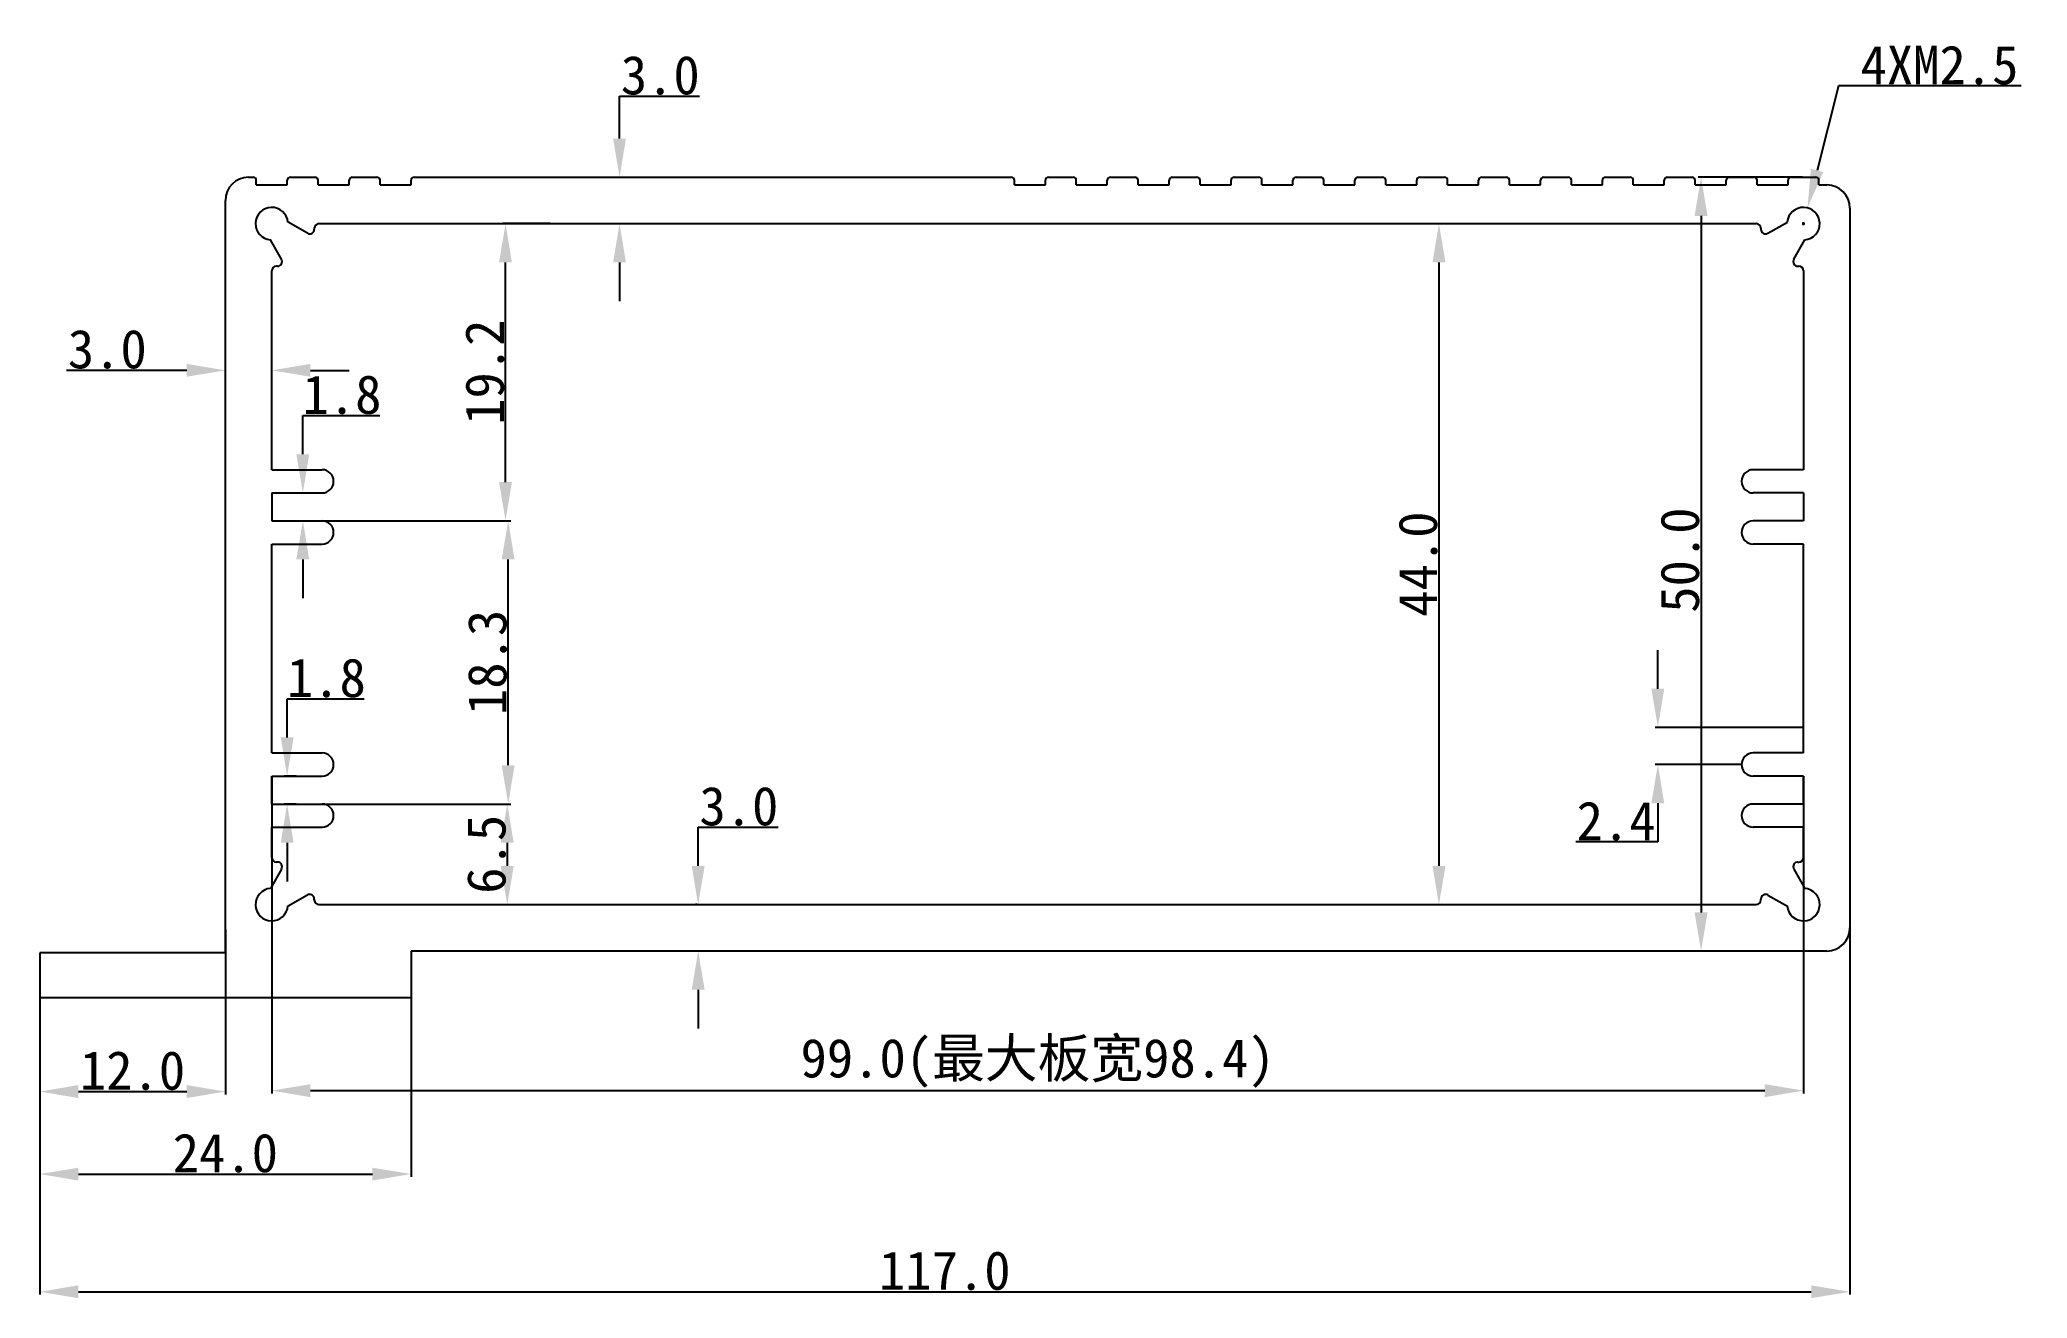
# Model space of a CAD drawing. Header units: inches. Extents: x 27 to 155, y 8 to 89.
import ezdxf

# ---------------------------------------------------------------- set-up
doc = ezdxf.new("R2010")
doc.units = ezdxf.units.IN
doc.header["$MEASUREMENT"] = 0
doc.layers.get('Defpoints').update_dxf_attribs({"color": 3})
doc.layers.add('壳体层', color=7, linetype='Continuous', lineweight=30)
doc.layers.add('标注层', color=7, linetype='Continuous')
doc.layers.add('槽宽标注', color=30, linetype='Continuous')
doc.styles.get("Standard").update_dxf_attribs({"font": 'simhei.ttf'})
doc.dimstyles.get("Standard").update_dxf_attribs({"dimtxt": 2.5, "dimasz": 2.5, "dimexe": 0.18, "dimexo": 0.0625, "dimgap": 0.09, "dimtad": 1, "dimtoh": 1, "dimdec": 1, "dimzin": 0, "dimdsep": 46, "dimtxsty": 'Standard', "dimcen": 0.09, "dimadec": 0, "dimazin": 0, "dimtfac": 1, "dimtdec": 1, "dimtofl": 0, "dimtmove": 0, "dimatfit": 3, "dimfxl": 1, "dimtolj": 1, "dimtzin": 0, "dimarcsym": 0})

# ---------------------------------------------------------------- blocks, each defined once
blk = doc.blocks.new('*D12')
at = {"layer": 'Defpoints', "color": 0, "lineweight": 25}
for p in [(41.74, 40.61), (140.74, 40.61), (140.74, 21.19)]:
    blk.add_point(p, dxfattribs=at)
at = {"layer": '槽宽标注', "color": 0, "lineweight": -2}
for p, q in [((41.74, 40.55), (41.74, 21.01)), ((140.74, 40.55), (140.74, 21.01)), ((44.24, 21.19), (138.24, 21.19))]:
    blk.add_line(p, q, dxfattribs=at)
at = {"layer": '槽宽标注', "color": 0, "lineweight": 25}
for points in [[(44.24, 21.61), (44.24, 20.77), (41.74, 21.19)], [(138.24, 21.61), (138.24, 20.77), (140.74, 21.19)]]:
    blk.add_solid(points, dxfattribs=at)
at = {"layer": '槽宽标注', "color": 0, "lineweight": 25, "insert": (91.24, 22.96), "char_height": 2.5, "attachment_point": 5}
blk.add_mtext('\\A1;99.0(最大板宽98.4)', dxfattribs=at)
blk = doc.blocks.new('*D13')
at = {"layer": 'Defpoints', "color": 0, "lineweight": 25}
for p in [(38.74, 31.66), (26.74, 28.65), (38.74, 21.13)]:
    blk.add_point(p, dxfattribs=at)
at = {"layer": '标注层', "color": 0, "lineweight": -2}
for p, q in [((38.74, 31.6), (38.74, 20.95)), ((26.74, 28.59), (26.74, 20.95)), ((29.24, 21.13), (36.24, 21.13))]:
    blk.add_line(p, q, dxfattribs=at)
at = {"layer": '标注层', "color": 0, "lineweight": 25}
for points in [[(29.24, 21.55), (29.24, 20.71), (26.74, 21.13)], [(36.24, 21.55), (36.24, 20.71), (38.74, 21.13)]]:
    blk.add_solid(points, dxfattribs=at)
at = {"layer": '标注层', "color": 0, "lineweight": 25, "insert": (32.74, 22.48), "char_height": 2.5, "attachment_point": 5}
blk.add_mtext('\\A1;12.0', dxfattribs=at)
blk = doc.blocks.new('*D15')
at = {"layer": 'Defpoints', "color": 0, "lineweight": 25}
for p in [(140.74, 80.21), (134.12, 30.21), (135.3, 30.21)]:
    blk.add_point(p, dxfattribs=at)
at = {"layer": '壳体层', "color": 0, "lineweight": -2}
for p, q in [((140.68, 80.21), (133.94, 80.21)), ((134.12, 77.71), (134.12, 32.71)), ((135.24, 30.21), (133.94, 30.21))]:
    blk.add_line(p, q, dxfattribs=at)
at = {"layer": '壳体层', "color": 0, "lineweight": 25}
for points in [[(133.7, 77.71), (134.54, 77.71), (134.12, 80.21)], [(133.7, 32.71), (134.54, 32.71), (134.12, 30.21)]]:
    blk.add_solid(points, dxfattribs=at)
at = {"layer": '壳体层', "color": 0, "lineweight": 25, "insert": (132.76, 55.47), "char_height": 2.5, "attachment_point": 5, "rotation": 90}
blk.add_mtext('\\A1;50.0', dxfattribs=at)
blk = doc.blocks.new('*D16')
at = {"layer": 'Defpoints', "color": 0, "lineweight": 25}
for p in [(141, 78.23), (140.48, 76.19)]:
    blk.add_point(p, dxfattribs=at)
at = {"layer": '标注层', "color": 0, "lineweight": -2}
for p, q in [((143.01, 86.11), (141.62, 80.65)), ((154.8, 86.11), (143.01, 86.11)), ((140.65, 77.21), (140.83, 77.21)), ((140.74, 77.12), (140.74, 77.3))]:
    blk.add_line(p, q, dxfattribs=at)
at = {"layer": '标注层', "color": 0, "lineweight": 25}
blk.add_solid([(141.22, 80.75), (142.02, 80.55), (141, 78.23)], dxfattribs=at)
at = {"layer": '标注层', "color": 0, "lineweight": 25, "insert": (149.53, 87.45), "char_height": 2.5, "attachment_point": 5}
blk.add_mtext('\\A1;{\\f@SimHei|b0|i0|c134|p49;4XM2.5}', dxfattribs=at)
blk = doc.blocks.new('*D17')
at = {"layer": 'Defpoints', "color": 0, "lineweight": 25}
for p in [(57.38, 80.21), (64.22, 80.21), (57.38, 77.21)]:
    blk.add_point(p, dxfattribs=at)
at = {"layer": '标注层', "color": 0, "lineweight": -2}
for p, q in [((64.22, 82.71), (64.22, 85.44)), ((64.22, 85.44), (69.39, 85.44)), ((57.44, 80.21), (64.4, 80.21)), ((57.44, 77.21), (64.4, 77.21)), ((64.22, 74.71), (64.22, 72.21))]:
    blk.add_line(p, q, dxfattribs=at)
at = {"layer": '标注层', "color": 0, "lineweight": 25}
for points in [[(63.8, 82.71), (64.63, 82.71), (64.22, 80.21)], [(63.8, 74.71), (64.63, 74.71), (64.22, 77.21)]]:
    blk.add_solid(points, dxfattribs=at)
at = {"layer": '标注层', "color": 0, "lineweight": 25, "insert": (66.85, 86.79), "char_height": 2.5, "attachment_point": 5}
blk.add_mtext('\\A1;3.0', dxfattribs=at)
blk = doc.blocks.new('*D18')
at = {"layer": 'Defpoints', "color": 0, "lineweight": 25}
for p in [(43.37, 59.81), (43.75, 59.81), (43.37, 58.01)]:
    blk.add_point(p, dxfattribs=at)
at = {"layer": '壳体层', "color": 0, "lineweight": -2}
for p, q in [((43.75, 62.31), (43.75, 64.81)), ((43.75, 64.81), (48.72, 64.81)), ((43.43, 59.81), (43.93, 59.81)), ((43.43, 58.01), (43.93, 58.01)), ((43.75, 55.51), (43.75, 53.01))]:
    blk.add_line(p, q, dxfattribs=at)
at = {"layer": '壳体层', "color": 0, "lineweight": 25}
for points in [[(43.33, 62.31), (44.16, 62.31), (43.75, 59.81)], [(43.33, 55.51), (44.16, 55.51), (43.75, 58.01)]]:
    blk.add_solid(points, dxfattribs=at)
at = {"layer": '壳体层', "color": 0, "lineweight": 25, "insert": (46.28, 66.15), "char_height": 2.5, "attachment_point": 5}
blk.add_mtext('\\A1;1.8', dxfattribs=at)
blk = doc.blocks.new('*D19')
at = {"layer": 'Defpoints', "color": 0, "lineweight": 25}
for p in [(42.73, 41.51), (43.37, 41.51), (43.37, 39.71)]:
    blk.add_point(p, dxfattribs=at)
at = {"layer": '标注层', "color": 0, "lineweight": -2}
for p, q in [((42.73, 44.01), (42.73, 46.51)), ((42.73, 46.51), (47.71, 46.51)), ((43.31, 41.51), (42.55, 41.51)), ((43.31, 39.71), (42.55, 39.71)), ((42.73, 37.21), (42.73, 34.71))]:
    blk.add_line(p, q, dxfattribs=at)
at = {"layer": '标注层', "color": 0, "lineweight": 25}
for points in [[(42.32, 44.01), (43.15, 44.01), (42.73, 41.51)], [(42.32, 37.21), (43.15, 37.21), (42.73, 39.71)]]:
    blk.add_solid(points, dxfattribs=at)
at = {"layer": '标注层', "color": 0, "lineweight": 25, "insert": (45.27, 47.85), "char_height": 2.5, "attachment_point": 5}
blk.add_mtext('\\A1;1.8', dxfattribs=at)
blk = doc.blocks.new('*D20')
at = {"layer": 'Defpoints', "color": 0, "lineweight": 25}
for p in [(116.78, 77.21), (116.78, 33.21), (117.18, 33.21)]:
    blk.add_point(p, dxfattribs=at)
at = {"layer": '标注层', "color": 0, "lineweight": -2}
for p, q in [((116.85, 77.21), (117.36, 77.21)), ((117.18, 74.71), (117.18, 35.71)), ((116.85, 33.21), (117.36, 33.21))]:
    blk.add_line(p, q, dxfattribs=at)
at = {"layer": '标注层', "color": 0, "lineweight": 25}
for points in [[(116.76, 74.71), (117.6, 74.71), (117.18, 77.21)], [(116.76, 35.71), (117.6, 35.71), (117.18, 33.21)]]:
    blk.add_solid(points, dxfattribs=at)
at = {"layer": '标注层', "color": 0, "lineweight": 25, "insert": (115.83, 55.21), "char_height": 2.5, "attachment_point": 5, "rotation": 90}
blk.add_mtext('\\A1;44.0', dxfattribs=at)
blk = doc.blocks.new('*D21')
at = {"layer": 'Defpoints', "color": 0, "lineweight": 25}
for p in [(43.37, 39.71), (50.27, 33.21), (56.96, 33.21)]:
    blk.add_point(p, dxfattribs=at)
at = {"layer": '标注层', "color": 0, "lineweight": -2}
for p, q in [((43.43, 39.71), (57.14, 39.71)), ((56.96, 37.21), (56.96, 35.71)), ((50.33, 33.21), (57.14, 33.21))]:
    blk.add_line(p, q, dxfattribs=at)
at = {"layer": '标注层', "color": 0, "lineweight": 25}
for points in [[(56.54, 37.21), (57.38, 37.21), (56.96, 39.71)], [(56.54, 35.71), (57.38, 35.71), (56.96, 33.21)]]:
    blk.add_solid(points, dxfattribs=at)
at = {"layer": '标注层', "color": 0, "lineweight": 25, "insert": (55.62, 36.46), "char_height": 2.5, "attachment_point": 5, "rotation": 90}
blk.add_mtext('\\A1;6.5', dxfattribs=at)
blk = doc.blocks.new('*D22')
at = {"layer": 'Defpoints', "color": 0, "lineweight": 25}
for p in [(42.55, 58.01), (57.02, 58.01), (42.55, 39.71)]:
    blk.add_point(p, dxfattribs=at)
at = {"layer": '标注层', "color": 0, "lineweight": -2}
for p, q in [((42.62, 58.01), (57.2, 58.01)), ((57.02, 42.21), (57.02, 55.51)), ((42.62, 39.71), (57.2, 39.71))]:
    blk.add_line(p, q, dxfattribs=at)
at = {"layer": '标注层', "color": 0, "lineweight": 25}
for points in [[(56.6, 55.51), (57.43, 55.51), (57.02, 58.01)], [(56.6, 42.21), (57.43, 42.21), (57.02, 39.71)]]:
    blk.add_solid(points, dxfattribs=at)
at = {"layer": '标注层', "color": 0, "lineweight": 25, "insert": (55.68, 48.86), "char_height": 2.5, "attachment_point": 5, "rotation": 90}
blk.add_mtext('\\A1;18.3', dxfattribs=at)
blk = doc.blocks.new('*D23')
at = {"layer": 'Defpoints', "color": 0, "lineweight": 25}
for p in [(56.85, 77.21), (59.8, 77.21), (42.55, 58.01)]:
    blk.add_point(p, dxfattribs=at)
at = {"layer": '标注层', "color": 0, "lineweight": -2}
for p, q in [((59.73, 77.21), (56.67, 77.21)), ((56.85, 60.51), (56.85, 74.71)), ((42.62, 58.01), (57.03, 58.01))]:
    blk.add_line(p, q, dxfattribs=at)
at = {"layer": '标注层', "color": 0, "lineweight": 25}
for points in [[(56.43, 74.71), (57.26, 74.71), (56.85, 77.21)], [(56.43, 60.51), (57.26, 60.51), (56.85, 58.01)]]:
    blk.add_solid(points, dxfattribs=at)
at = {"layer": '标注层', "color": 0, "lineweight": 25, "insert": (55.51, 67.61), "char_height": 2.5, "attachment_point": 5, "rotation": 90}
blk.add_mtext('\\A1;19.2', dxfattribs=at)
blk = doc.blocks.new('*D24')
at = {"layer": 'Defpoints', "color": 0, "lineweight": 25}
for p in [(38.74, 67.73), (38.74, 67.73), (41.74, 67.73)]:
    blk.add_point(p, dxfattribs=at)
at = {"layer": '标注层', "color": 0, "lineweight": -2}
for p, q in [((36.24, 67.73), (28.48, 67.73)), ((38.74, 67.8), (38.74, 67.91)), ((41.74, 67.8), (41.74, 67.91)), ((44.24, 67.73), (46.74, 67.73))]:
    blk.add_line(p, q, dxfattribs=at)
at = {"layer": '标注层', "color": 0, "lineweight": 25}
for points in [[(36.24, 68.15), (36.24, 67.32), (38.74, 67.73)], [(44.24, 68.15), (44.24, 67.32), (41.74, 67.73)]]:
    blk.add_solid(points, dxfattribs=at)
at = {"layer": '标注层', "color": 0, "lineweight": 25, "insert": (31.11, 69.09), "char_height": 2.5, "attachment_point": 5}
blk.add_mtext('\\A1;3.0', dxfattribs=at)
blk = doc.blocks.new('*D25')
at = {"layer": 'Defpoints', "color": 0, "lineweight": 25}
for p in [(50.74, 28.71), (26.74, 27.21), (50.74, 15.8)]:
    blk.add_point(p, dxfattribs=at)
at = {"layer": '标注层', "color": 0, "lineweight": -2}
for p, q in [((50.74, 28.65), (50.74, 15.62)), ((26.74, 27.15), (26.74, 15.62)), ((29.24, 15.8), (48.24, 15.8))]:
    blk.add_line(p, q, dxfattribs=at)
at = {"layer": '标注层', "color": 0, "lineweight": 25}
for points in [[(29.24, 16.21), (29.24, 15.38), (26.74, 15.8)], [(48.24, 16.21), (48.24, 15.38), (50.74, 15.8)]]:
    blk.add_solid(points, dxfattribs=at)
at = {"layer": '标注层', "color": 0, "lineweight": 25, "insert": (38.74, 17.15), "char_height": 2.5, "attachment_point": 5}
blk.add_mtext('\\A1;24.0', dxfattribs=at)
blk = doc.blocks.new('*D26')
at = {"layer": 'Defpoints', "color": 0, "lineweight": 25}
for p in [(140.74, 44.66), (131.33, 42.26), (136.74, 42.26)]:
    blk.add_point(p, dxfattribs=at)
at = {"layer": '标注层', "color": 0, "lineweight": -2}
for p, q in [((131.33, 47.16), (131.33, 49.66)), ((140.68, 44.66), (131.15, 44.66)), ((136.68, 42.26), (131.15, 42.26)), ((131.33, 39.76), (131.33, 37.26)), ((131.33, 37.26), (126.03, 37.26))]:
    blk.add_line(p, q, dxfattribs=at)
at = {"layer": '标注层', "color": 0, "lineweight": 25}
for points in [[(130.91, 47.16), (131.74, 47.16), (131.33, 44.66)], [(130.91, 39.76), (131.74, 39.76), (131.33, 42.26)]]:
    blk.add_solid(points, dxfattribs=at)
at = {"layer": '标注层', "color": 0, "lineweight": 25, "insert": (128.63, 38.6), "char_height": 2.5, "attachment_point": 5}
blk.add_mtext('\\A1;2.4', dxfattribs=at)
blk = doc.blocks.new('*D27')
at = {"layer": 'Defpoints', "color": 0, "lineweight": 25}
for p in [(69.3, 33.21), (69.3, 33.21), (69.3, 30.21)]:
    blk.add_point(p, dxfattribs=at)
at = {"layer": '标注层', "color": 0, "lineweight": -2}
for p, q in [((69.3, 35.71), (69.3, 38.21)), ((69.3, 38.21), (74.47, 38.21)), ((69.24, 33.21), (69.12, 33.21)), ((69.24, 30.21), (69.12, 30.21)), ((69.3, 27.71), (69.3, 25.21))]:
    blk.add_line(p, q, dxfattribs=at)
at = {"layer": '标注层', "color": 0, "lineweight": 25}
for points in [[(68.88, 35.71), (69.72, 35.71), (69.3, 33.21)], [(68.88, 27.71), (69.72, 27.71), (69.3, 30.21)]]:
    blk.add_solid(points, dxfattribs=at)
at = {"layer": '标注层', "color": 0, "lineweight": 25, "insert": (71.93, 39.56), "char_height": 2.5, "attachment_point": 5}
blk.add_mtext('\\A1;3.0', dxfattribs=at)
blk = doc.blocks.new('*D32')
at = {"layer": 'Defpoints', "color": 0, "lineweight": 25}
for p in [(143.74, 41.4), (26.74, 28.65), (143.74, 8.19)]:
    blk.add_point(p, dxfattribs=at)
at = {"layer": '壳体层', "color": 0, "lineweight": -2}
for p, q in [((143.74, 41.33), (143.74, 8.01)), ((26.74, 28.59), (26.74, 8.01)), ((29.24, 8.19), (141.24, 8.19))]:
    blk.add_line(p, q, dxfattribs=at)
at = {"layer": '壳体层', "color": 0, "lineweight": 25}
for points in [[(29.24, 8.61), (29.24, 7.78), (26.74, 8.19)], [(141.24, 8.61), (141.24, 7.78), (143.74, 8.19)]]:
    blk.add_solid(points, dxfattribs=at)
at = {"layer": '壳体层', "color": 0, "lineweight": 25, "insert": (85.24, 9.55), "char_height": 2.5, "attachment_point": 5}
blk.add_mtext('\\A1;117.0', dxfattribs=at)

msp = doc.modelspace()

# ---------------------------------------------------------------- linework, layer by layer
at = {"layer": '壳体层', "lineweight": 25}
for p, q in [((40.24, 80.21), (40.54, 80.21)), ((40.74, 79.71), (40.74, 80.01)), ((40.74, 79.71), (42.74, 79.71)), ((42.74, 79.71), (42.74, 80.01)), ((42.94, 80.21), (44.54, 80.21)), ((44.74, 79.71), (44.74, 80.01)), ((44.74, 79.71), (46.74, 79.71)), ((46.74, 79.71), (46.74, 80.01)), ((46.94, 80.21), (48.54, 80.21)), ((48.74, 79.71), (48.74, 80.01)), ((48.74, 79.71), (50.74, 79.71)), ((50.74, 79.71), (50.74, 80.01)), ((50.94, 80.21), (89.54, 80.21)), ((89.74, 79.71), (89.74, 80.01)), ((89.74, 79.71), (91.74, 79.71)), ((91.74, 79.71), (91.74, 80.01)), ((91.94, 80.21), (93.54, 80.21)), ((93.74, 79.71), (93.74, 80.01)), ((93.74, 79.71), (95.74, 79.71)), ((95.74, 79.71), (95.74, 80.01)), ((95.94, 80.21), (97.54, 80.21)), ((97.74, 79.71), (97.74, 80.01)), ((97.74, 79.71), (99.74, 79.71)), ((99.74, 79.71), (99.74, 80.01)), ((99.94, 80.21), (101.54, 80.21)), ((101.74, 79.71), (101.74, 80.01)), ((101.74, 79.71), (103.74, 79.71)), ((103.74, 79.71), (103.74, 80.01)), ((103.94, 80.21), (105.54, 80.21)), ((105.74, 79.71), (105.74, 80.01)), ((105.74, 79.71), (107.74, 79.71)), ((107.74, 79.71), (107.74, 80.01)), ((107.94, 80.21), (109.54, 80.21)), ((109.74, 79.71), (109.74, 80.01)), ((109.74, 79.71), (111.74, 79.71)), ((111.74, 79.71), (111.74, 80.01)), ((111.94, 80.21), (113.54, 80.21)), ((113.74, 79.71), (113.74, 80.01)), ((113.74, 79.71), (115.74, 79.71)), ((115.74, 79.71), (115.74, 80.01)), ((115.94, 80.21), (117.54, 80.21)), ((117.74, 79.71), (117.74, 80.01)), ((117.74, 79.71), (119.74, 79.71)), ((119.74, 79.71), (119.74, 80.01)), ((119.94, 80.21), (121.54, 80.21)), ((121.74, 79.71), (121.74, 80.01)), ((121.74, 79.71), (123.74, 79.71)), ((123.74, 79.71), (123.74, 80.01)), ((123.94, 80.21), (125.54, 80.21)), ((125.74, 79.71), (125.74, 80.01)), ((125.74, 79.71), (127.74, 79.71)), ((127.74, 79.71), (127.74, 80.01)), ((127.94, 80.21), (129.54, 80.21)), ((129.74, 79.71), (129.74, 80.01)), ((129.74, 79.71), (131.74, 79.71)), ((131.74, 79.71), (131.74, 80.01)), ((131.94, 80.21), (133.54, 80.21)), ((133.74, 79.71), (133.74, 80.01)), ((133.74, 79.71), (135.74, 79.71)), ((135.74, 79.71), (135.74, 80.01)), ((135.94, 80.21), (137.54, 80.21)), ((137.74, 79.71), (137.74, 80.01)), ((137.74, 79.71), (139.74, 79.71)), ((139.74, 79.71), (139.74, 80.01)), ((139.94, 80.21), (141.54, 80.21)), ((141.74, 79.71), (141.74, 80.01)), ((141.74, 79.71), (142.24, 79.71)), ((38.74, 30.1), (38.74, 78.71)), ((44.04, 76.59), (42.79, 77.3)), ((44.79, 77.21), (137.69, 77.21)), ((138.44, 76.59), (139.7, 77.3)), ((143.74, 78.21), (143.74, 31.71)), ((42.37, 74.91), (41.66, 76.16)), ((44.49, 76.91), (44.49, 76.85)), ((137.99, 76.91), (137.99, 76.85)), ((140.12, 74.91), (140.83, 76.16)), ((41.74, 61.31), (41.74, 74.16)), ((42.11, 74.46), (42.04, 74.46)), ((140.38, 74.46), (140.44, 74.46)), ((140.74, 74.16), (140.74, 61.31)), ((41.74, 61.31), (44.99, 61.31)), ((140.74, 61.31), (137.49, 61.31)), ((41.74, 59.81), (41.74, 58.01)), ((41.74, 59.81), (44.99, 59.81)), ((140.74, 59.81), (137.49, 59.81)), ((140.74, 59.81), (140.74, 58.01)), ((41.74, 58.01), (44.99, 58.01)), ((140.74, 58.01), (137.49, 58.01)), ((41.74, 56.51), (44.99, 56.51)), ((41.74, 43.01), (41.74, 56.51)), ((140.74, 56.51), (137.49, 56.51)), ((140.74, 43.01), (140.74, 56.51)), ((41.74, 43.01), (44.99, 43.01)), ((140.74, 43.01), (137.49, 43.01)), ((41.74, 39.71), (41.74, 41.51)), ((41.74, 41.51), (41.74, 39.71)), ((41.74, 41.51), (44.99, 41.51)), ((140.74, 41.51), (137.49, 41.51)), ((140.74, 39.71), (140.74, 41.51)), ((140.74, 41.51), (140.74, 39.71)), ((41.74, 39.71), (44.99, 39.71)), ((140.74, 39.71), (137.49, 39.71)), ((41.74, 38.21), (44.99, 38.21)), ((41.74, 36.26), (41.74, 38.21)), ((140.74, 38.21), (137.49, 38.21)), ((140.74, 36.26), (140.74, 38.21)), ((42.37, 35.51), (41.66, 34.26)), ((42.11, 35.96), (42.04, 35.96)), ((140.12, 35.51), (140.83, 34.26)), ((140.38, 35.96), (140.44, 35.96)), ((44.04, 33.83), (42.79, 33.12)), ((44.49, 33.51), (44.49, 33.57)), ((137.99, 33.51), (137.99, 33.57)), ((138.44, 33.83), (139.7, 33.12)), ((44.79, 33.21), (137.69, 33.21)), ((38.74, 30.1), (26.74, 30.1)), ((26.74, 30.1), (26.74, 27.21)), ((142.24, 30.21), (50.74, 30.21)), ((50.74, 30.21), (50.74, 27.21)), ((26.74, 27.21), (50.74, 27.21))]:
    msp.add_line(p, q, dxfattribs=at)
for centre, radius, start, end in [((40.24, 78.71), 1.5, 90, 180), ((40.54, 80.01), 0.2, 360, 90), ((42.94, 80.01), 0.2, 90, 180), ((44.54, 80.01), 0.2, 0, 90), ((46.94, 80.01), 0.2, 90, 180), ((48.54, 80.01), 0.2, 0, 90), ((50.94, 80.01), 0.2, 90, 180), ((89.54, 80.01), 0.2, 360, 90), ((91.94, 80.01), 0.2, 90, 180), ((93.54, 80.01), 0.2, 0, 90), ((95.94, 80.01), 0.2, 90, 180), ((97.54, 80.01), 0.2, 0, 90), ((99.94, 80.01), 0.2, 90, 180), ((101.54, 80.01), 0.2, 0, 90), ((103.94, 80.01), 0.2, 90, 180), ((105.54, 80.01), 0.2, 0, 90), ((107.94, 80.01), 0.2, 90, 180), ((109.54, 80.01), 0.2, 0, 90), ((111.94, 80.01), 0.2, 90, 180), ((113.54, 80.01), 0.2, 0, 90), ((115.94, 80.01), 0.2, 90, 180), ((117.54, 80.01), 0.2, 0, 90), ((119.94, 80.01), 0.2, 90, 180), ((121.54, 80.01), 0.2, 0, 90), ((123.94, 80.01), 0.2, 90, 180), ((125.54, 80.01), 0.2, 0, 90), ((127.94, 80.01), 0.2, 90, 180), ((129.54, 80.01), 0.2, 0, 90), ((131.94, 80.01), 0.2, 90, 180), ((133.54, 80.01), 0.2, 0, 90), ((135.94, 80.01), 0.2, 90, 180), ((137.54, 80.01), 0.2, 0, 90), ((139.94, 80.01), 0.2, 90, 180), ((141.54, 80.01), 0.2, 0, 90), ((142.24, 78.21), 1.5, 0, 90), ((41.74, 77.21), 1.05, 4.7944, 265.2652), ((44.79, 76.91), 0.3, 90, 180), ((137.69, 76.91), 0.3, 0, 90), ((140.74, 77.21), 1.05, 274.7348, 175.2056), ((44.19, 76.85), 0.3, 240.4786, 0), ((138.29, 76.85), 0.3, 180, 299.5214), ((42.11, 74.76), 0.3, 270, 29.5214), ((140.38, 74.76), 0.3, 150.4786, 270), ((42.04, 74.16), 0.3, 90, 180), ((140.44, 74.16), 0.3, 0, 90), ((44.99, 60.56), 0.75, 270, 90), ((137.49, 60.56), 0.75, 90, 270), ((44.99, 57.26), 0.75, 270, 90), ((137.49, 57.26), 0.75, 90, 270), ((44.99, 42.26), 0.75, 270, 90), ((137.49, 42.26), 0.75, 90, 270), ((44.99, 38.96), 0.75, 270, 90), ((137.49, 38.96), 0.75, 90, 270), ((42.04, 36.26), 0.3, 180, 270), ((140.44, 36.26), 0.3, 270, 0), ((42.11, 35.66), 0.3, 330.4786, 90), ((140.38, 35.66), 0.3, 90, 209.5214), ((41.74, 33.21), 1.05, 94.7348, 355.2056), ((44.19, 33.57), 0.3, 0, 119.5214), ((44.79, 33.51), 0.3, 180, 270), ((137.69, 33.51), 0.3, 270, 0), ((138.29, 33.57), 0.3, 60.4786, 180), ((140.74, 33.21), 1.05, 184.7944, 85.2652), ((142.24, 31.71), 1.5, 270, 0)]:
    msp.add_arc(centre, radius, start, end, dxfattribs=at)

# ---------------------------------------------------------------- dimensions: what is measured, and where the dimension line sits
dim = msp.add_linear_dim(base=(134.12, 30.21), p1=(140.74, 80.21), p2=(135.3, 30.21), angle=90, dimstyle='Standard', dxfattribs=at)
dim.commit()
dim.dimension.update_dxf_attribs({"geometry": '*D15', "text_midpoint": (134.12, 55.47), "dimtype": 160})
dim = msp.add_linear_dim(base=(43.75, 59.81), p1=(43.37, 58.01), p2=(43.37, 59.81), angle=90, dimstyle='Standard', dxfattribs=at)
dim.commit()
dim.dimension.update_dxf_attribs({"geometry": '*D18', "text_midpoint": (46.28, 66.15)})
dim = msp.add_linear_dim(base=(143.74, 8.19), p1=(26.74, 28.65), p2=(143.74, 41.4), dimstyle='Standard', dxfattribs=at)
dim.commit()
dim.dimension.update_dxf_attribs({"geometry": '*D32', "text_midpoint": (85.24, 9.55)})
at = {"layer": '标注层', "lineweight": 25}
dim = msp.add_diameter_dim_2p(p1=(140.48, 76.19), p2=(141, 78.23), text='{\\f@SimHei|b0|i0|c134|p49;4XM2.5}', dimstyle='Standard', dxfattribs=at)
dim.commit()
dim.dimension.update_dxf_attribs({"geometry": '*D16', "text_midpoint": (149.53, 86.11), "dimtype": 163})
dim = msp.add_linear_dim(base=(64.22, 80.21), p1=(57.38, 77.21), p2=(57.38, 80.21), angle=90, dimstyle='Standard', dxfattribs=at)
dim.commit()
dim.dimension.update_dxf_attribs({"geometry": '*D17', "text_midpoint": (66.85, 85.44), "dimtype": 160})
for base, p1, p2, picture, middle in [((56.85, 77.21), (42.55, 58.01), (59.8, 77.21), '*D23', (55.51, 67.61)), ((117.18, 33.21), (116.78, 77.21), (116.78, 33.21), '*D20', (115.83, 55.21)), ((57.02, 58.01), (42.55, 39.71), (42.55, 58.01), '*D22', (55.68, 48.86)), ((42.73, 41.51), (43.37, 39.71), (43.37, 41.51), '*D19', (45.27, 47.85)), ((131.33, 42.26), (140.74, 44.66), (136.74, 42.26), '*D26', (128.63, 38.6)), ((69.3, 33.21), (69.3, 30.21), (69.3, 33.21), '*D27', (71.93, 39.56)), ((56.96, 33.21), (43.37, 39.71), (50.27, 33.21), '*D21', (55.62, 36.46))]:
    dim = msp.add_linear_dim(base=base, p1=p1, p2=p2, angle=90, dimstyle='Standard', dxfattribs=at)
    dim.commit()
    dim.dimension.update_dxf_attribs({"geometry": picture, "text_midpoint": middle})
for base, p1, p2, picture, middle in [((38.74, 67.73), (41.74, 67.73), (38.74, 67.73), '*D24', (31.11, 69.09)), ((38.74, 21.13), (26.74, 28.65), (38.74, 31.66), '*D13', (32.74, 22.48)), ((50.74, 15.8), (26.74, 27.21), (50.74, 28.71), '*D25', (38.74, 17.15))]:
    dim = msp.add_linear_dim(base=base, p1=p1, p2=p2, dimstyle='Standard', dxfattribs=at)
    dim.commit()
    dim.dimension.update_dxf_attribs({"geometry": picture, "text_midpoint": middle})
at = {"layer": '槽宽标注', "lineweight": 25}
dim = msp.add_linear_dim(base=(140.74, 21.19), p1=(41.74, 40.61), p2=(140.74, 40.61), text='<>(最大板宽98.4)', dimstyle='Standard', dxfattribs=at)
dim.commit()
dim.dimension.update_dxf_attribs({"geometry": '*D12', "text_midpoint": (91.24, 21.19), "dimtype": 160})

doc.saveas('drawing.dxf')
